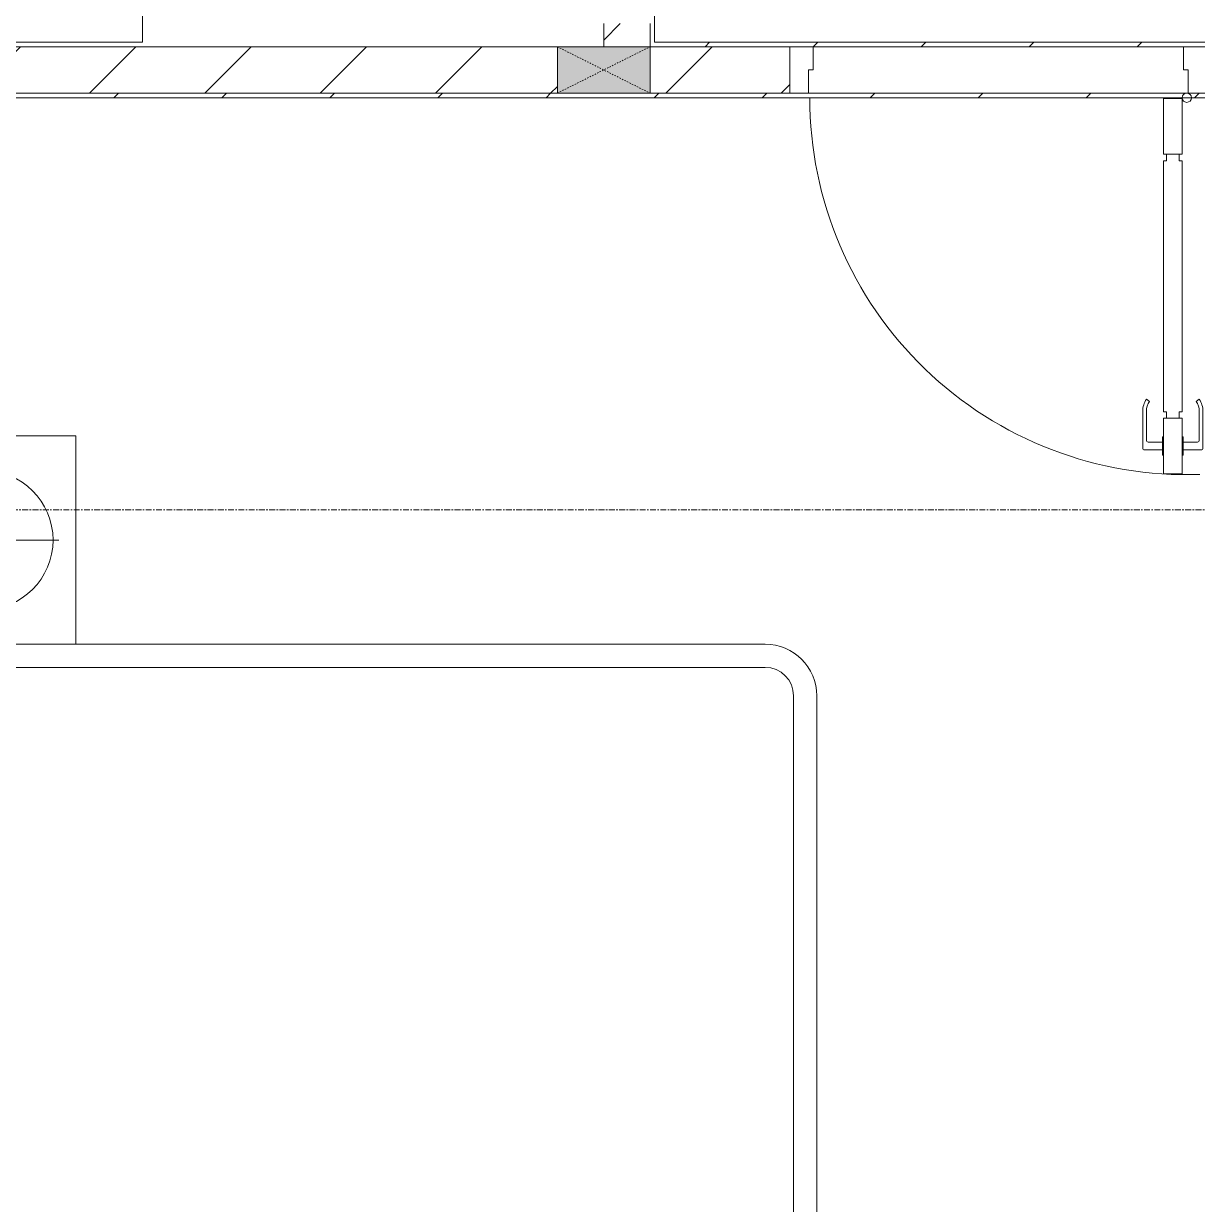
# Model space of a CAD drawing. Header units: millimetres. Extents: x -24439 to 198341, y -52871 to 149926.
# Drawn here: x 61400 to 63935, y 37737 to 40287 of the extents above; entities that cross this region are included whole.
import ezdxf

# ---------------------------------------------------------------- set-up
doc = ezdxf.new("R2010")
doc.units = ezdxf.units.MM
doc.linetypes.add('Dash', pattern=[6, 3, -3])
doc.linetypes.add('Grid Line', pattern=[22.225, 12.7, -3.175, 3.175, -3.175])
for name, color, linetype, lineweight in [('0-1', 7, 'Continuous', 5), ('A-DETL-GENF-1', 9, 'Continuous', 9), ('A-DOOR-1', 9, 'Continuous', 9), ('A-WALL-1', 253, 'Continuous', 18), ('A-WALL-PATT-1', 10, 'Continuous', 9), ('A-WALL-PATT-2', 9, 'Continuous', 9), ('G-IMPT-1', 9, 'Continuous', 9), ('I-FURN-1', 9, 'Continuous', 9), ('I-WALL-1', 253, 'Continuous', 18), ('S-COLS-2', 253, 'Continuous', 18), ('S-COLS-3', 9, 'Continuous', 9), ('S-COLS-HDLN-1', 9, 'Dash', 9), ('S-GRID-1', 1, 'Grid Line', 9)]:
    doc.layers.add(name, color=color, linetype=linetype, lineweight=lineweight)
pattern_1 = [(45, (0, 0), (-116.67262, 116.67262), [])]
pattern_2 = [(45, (0, 0), (-124.4508, 124.4508), [])]

# ---------------------------------------------------------------- blocks, each defined once
blk = doc.blocks.new('DOOR_CW_01 CANH MO-PANEL KINH - DIW_01-900x2200-CỬA GỖ VÂN LAMINATE-553393-TKCS_MB ĐỊNH VỊ CAO ĐỘ THIẾT KẾ')
at = {"layer": 'A-DETL-GENF-1'}
for p, q in [((-397, 872), (-357, 872)), ((-397, 752), (-397, 872)), ((-357, 872), (-357, 752)), ((-442, 737), (-442, 816.5)), ((-399, 820.5), (-438, 820.5)), ((-399, 831.8), (-397, 831.8)), ((-399, 792.2), (-399, 831.8)), ((-397, 792.2), (-397, 831.8)), ((-357, 792.2), (-357, 831.8)), ((-355, 831.8), (-357, 831.8)), ((-355, 792.2), (-355, 831.8)), ((-355, 820.5), (-316, 820.5)), ((-312, 737), (-312, 816.5)), ((-434, 799.5), (-434, 737)), ((-399, 803.5), (-430, 803.5)), ((-397, 792.2), (-399, 792.2)), ((-357, 792.2), (-355, 792.2)), ((-355, 803.5), (-324, 803.5)), ((-320, 799.5), (-320, 737)), ((-357, 752), (-397, 752)), ((-363, 752), (-391, 752)), ((-391, 752), (-391, 738)), ((-363, 738), (-363, 752)), ((-433.9, 711.2), (-427.3, 715.8)), ((-397, 738), (-391, 738)), ((-397, 738), (-397, 196)), ((-357, 738), (-363, 738)), ((-357, 196), (-357, 738)), ((-320.1, 711.2), (-326.7, 715.8)), ((-397, 196), (-391, 196)), ((-357, 182), (-397, 182)), ((-397, 182), (-397, 62)), ((-391, 196), (-391, 182)), ((-391, 182), (-363, 182)), ((-357, 196), (-363, 196)), ((-363, 182), (-363, 196)), ((-357, 62), (-357, 182)), ((-397, 62), (-357, 62))]:
    blk.add_line(p, q, dxfattribs=at)
blk.add_circle((-407, 60), 10, dxfattribs=at)
for centre, radius, start, end in [((-407, 60), 814, 360, 92), ((-438, 816.5), 4, 90, 180), ((-316, 816.5), 4, 0, 90), ((-430, 799.5), 4, 90, 180), ((-324, 799.5), 4, 360, 90), ((-397, 737), 45, 180, 215), ((-397, 737), 37, 180, 215), ((-357, 737), 37, 325, 0), ((-357, 737), 45, 325, 0)]:
    blk.add_arc(centre, radius, start, end, dxfattribs=at)
at = {"layer": 'A-DOOR-1'}
for p, q in [((-410, 50), (-450, 50)), ((-450, 50), (-450, -50)), ((-410, 0), (-410, 50)), ((-407, 50), (-382, 50)), ((450, 50), (410, 50)), ((410, 50), (410, 0)), ((450, -50), (450, 50)), ((-400, 0), (-410, 0)), ((-400, -50), (-400, 0)), ((410, 0), (400, 0)), ((400, 0), (400, -50)), ((-450, -50), (-400, -50)), ((400, -50), (450, -50))]:
    blk.add_line(p, q, dxfattribs=at)
blk = doc.blocks.new('GIUONG NGU-2TAB-1600x2000 - GIUONG NGU-2TAB-1600x2000-V16-TKCS_MB ĐỊNH VỊ CAO ĐỘ THIẾT KẾ')
at = {"layer": 'I-FURN-1'}
for p, q in [((569.6, 2050), (1997.1, 2050)), ((1997.1, 2050), (569.6, 2050)), ((1997.1, 2000), (569.6, 2000)), ((458.5, 50), (458.5, 1938.9)), ((458.5, 1938.9), (458.5, 50)), ((508.5, 1938.9), (508.5, 100)), ((2058.2, 100), (2058.2, 1938.9)), ((2108.2, 1938.9), (2108.2, 50)), ((2108.2, 50), (2108.2, 1938.9)), ((8.5, 100), (8.5, 450.3)), ((8.5, 450.3), (458.5, 450.3)), ((8.5, 450.3), (458.5, 450.3)), ((8.5, 100), (8.5, 450.3)), ((458.5, 450.3), (458.5, 50)), ((458.5, 450.3), (458.5, 50)), ((2108.2, 50), (2108.2, 450.3)), ((2108.2, 450.3), (2558.2, 450.3)), ((2108.2, 450.3), (2108.2, 50)), ((2558.2, 450.3), (2108.2, 450.3)), ((2558.2, 450.3), (2558.2, 50)), ((2558.2, 50), (2558.2, 450.3)), ((233.5, 86.8), (233.5, 413.5)), ((2333.2, 86.8), (2333.2, 413.5)), ((120.2, 250.2), (346.8, 250.2)), ((2446.5, 250.2), (2219.8, 250.2)), ((508.5, 100), (2058.2, 100)), ((458.5, 50), (178.3, 50)), ((178.3, 50), (458.5, 50)), ((458.5, 50), (178.3, 50)), ((2108.2, 50), (458.5, 50)), ((458.5, 50), (458.5, 0)), ((458.5, 0), (458.5, 50)), ((458.5, 50), (2108.2, 50)), ((458.5, 50), (2108.2, 50)), ((2558.2, 50), (2108.2, 50)), ((2108.2, 50), (2558.2, 50)), ((2108.2, 0), (2108.2, 50)), ((2108.2, 50), (2108.2, 0)), ((2108.2, 50), (2558.2, 50)), ((2558.2, 50), (2558.2, 0))]:
    blk.add_line(p, q, dxfattribs=at)
for centre in [(233.5, 250.2), (2333.2, 250.2)]:
    blk.add_circle(centre, 150.7, dxfattribs=at)
for centre, radius, start, end in [((569.6, 1938.9), 111.1, 90, 180), ((569.6, 1938.9), 111.1, 90, 180), ((1997.1, 1938.9), 111.1, 0, 90), ((1997.1, 1938.9), 111.1, 360, 90), ((569.6, 1938.9), 61.1, 90, 180), ((1997.1, 1938.9), 61.1, 360, 90)]:
    blk.add_arc(centre, radius, start, end, dxfattribs=at)
blk = doc.blocks.new('MAY GIAT - MAY GIAT_dwg-V139-TKCS_MB ĐỊNH VỊ CAO ĐỘ THIẾT KẾ')
at = {"layer": 'G-IMPT-1'}
blk.add_line((315, 596.6), (5, 596.6), dxfattribs=at)
at = {"layer": 'G-IMPT-1', "flags": 128}
blk.add_lwpolyline([(5, 596.6), (5, 2.3), (605, 2.3), (605, 506.6)], dxfattribs=at)
blk = doc.blocks.new('MAY GIAT - MAY GIAT-V140-TKCS_MB ĐỊNH VỊ CAO ĐỘ THIẾT KẾ')
at = {"layer": 'I-FURN-1'}
for p, q in [((5, -2.3), (605, -2.3)), ((5, -596.6), (5, -2.3)), ((605, -2.3), (605, -506.6)), ((315, -596.6), (5, -596.6))]:
    blk.add_line(p, q, dxfattribs=at)
at = {"extrusion": (0, 0, -1), "zscale": -1, "rotation": 180}
blk.add_blockref('MAY GIAT - MAY GIAT_dwg-V139-TKCS_MB ĐỊNH VỊ CAO ĐỘ THIẾT KẾ', (0, 0), dxfattribs=at)
blk = doc.blocks.new('G1_SOF - BO TRU - 100x200-V62-TKCS_MB ĐỊNH VỊ CAO ĐỘ THIẾT KẾ')
at = {"layer": 'S-COLS-3'}
blk.add_hatch(color=256, dxfattribs=at).paths.add_polyline_path([(-50, -100), (50, -100), (50, 100), (-50, 100)])
at = {"layer": 'S-COLS-2'}
for p, q in [((-50, 100), (50, 100)), ((-50, -100), (-50, 100)), ((50, 100), (50, -100)), ((50, -100), (-50, -100))]:
    blk.add_line(p, q, dxfattribs=at)
at = {"layer": 'S-COLS-HDLN-1'}
for p, q in [((50, -100), (-50, 100)), ((-50, -100), (50, 100))]:
    blk.add_line(p, q, dxfattribs=at)
blk = doc.blocks.new('NCV_TKTC_TANG 1_rvt-1-TKCS_MB ĐỊNH VỊ CAO ĐỘ THIẾT KẾ')
at = {"layer": 'A-WALL-PATT-1'}
h = blk.add_hatch(dxfattribs=at)
h.set_pattern_fill('FP_2', color=256, style=0, pattern_type=2)
h.set_pattern_definition(pattern_2)
h.paths.add_polyline_path([(62702.6, 40236.9), (62752.6, 40236.9), (62752.6, 40286.9), (62652.6, 40286.9), (62652.6, 40236.9)])
h.paths.add_polyline_path([(62702.6, 41186.9), (62752.6, 41186.9), (62752.6, 41236.9), (62652.6, 41236.9), (62652.6, 41186.9)])
h = blk.add_hatch(dxfattribs=at)
h.set_pattern_fill('FP_2', color=256, style=0, pattern_type=2)
h.set_pattern_definition(pattern_2)
h.paths.add_polyline_path([(61052.6, 40136.9), (62552.6, 40136.9), (62552.6, 40236.9), (61052.6, 40236.9)])
h.paths.add_polyline_path([(62752.6, 40136.9), (63054.6, 40136.9), (63054.6, 40236.9), (62752.6, 40236.9), (62752.6, 40186.9)])
h.paths.add_polyline_path([(65852.6, 40136.9), (65852.6, 40236.9), (65054.2, 40236.9), (65054.2, 40136.9)])
h.paths.add_polyline_path([(64254.2, 40136.9), (64254.2, 40236.9), (63954.6, 40236.9), (63954.6, 40136.9), (64152.6, 40136.9)])
at = {"layer": 'A-WALL-PATT-2'}
h = blk.add_hatch(dxfattribs=at)
h.set_pattern_fill('FP_3', color=256, style=0, pattern_type=2)
h.set_pattern_definition(pattern_1)
h.paths.add_polyline_path([(62752.6, 40246.9), (62762.6, 40246.9), (62762.6, 41226.9), (62752.6, 41226.9), (62752.6, 40286.9)])
h = blk.add_hatch(dxfattribs=at)
h.set_pattern_fill('FP_3', color=256, style=0, pattern_type=2)
h.set_pattern_definition(pattern_1)
h.paths.add_polyline_path([(63054.6, 40236.9), (66052.6, 40236.9), (66052.6, 40246.9), (62752.6, 40246.9), (62752.6, 40236.9)])
h = blk.add_hatch(dxfattribs=at)
h.set_pattern_fill('FP_3', color=256, style=0, pattern_type=2)
h.set_pattern_definition(pattern_1)
h.paths.add_polyline_path([(63954.6, 40126.9), (64042.6, 40126.9), (64042.6, 40136.9), (61152.6, 40136.9), (61152.6, 40126.9), (63914.6, 40126.9)])
at = {"layer": 'A-WALL-1'}
for p, q in [((62652.6, 40286.9), (62652.6, 40236.9)), ((62752.6, 40236.9), (62752.6, 40286.9)), ((62552.6, 40236.9), (61052.6, 40236.9)), ((63054.6, 40236.9), (62752.6, 40236.9)), ((61052.6, 40136.9), (62552.6, 40136.9)), ((62752.6, 40136.9), (63054.6, 40136.9))]:
    blk.add_line(p, q, dxfattribs=at)
at = {"layer": 'I-WALL-1'}
for p, q in [((62762.6, 40246.9), (62762.6, 41226.9)), ((62752.6, 40286.9), (62752.6, 40246.9)), ((62752.6, 40246.9), (62752.6, 40236.9)), ((62752.6, 40236.9), (63054.6, 40236.9)), ((66052.6, 40246.9), (62762.6, 40246.9)), ((63104.6, 40236.9), (63904.6, 40236.9)), ((62552.6, 40136.9), (61152.6, 40136.9)), ((63054.6, 40136.9), (62752.6, 40136.9)), ((63914.6, 40136.9), (63094.6, 40136.9)), ((61162.6, 40126.9), (64042.6, 40126.9))]:
    blk.add_line(p, q, dxfattribs=at)
at = {"layer": 'A-DOOR-1', "rotation": 180}
blk.add_blockref('DOOR_CW_01 CANH MO-PANEL KINH - DIW_01-900x2200-CỬA GỖ VÂN LAMINATE-553393-TKCS_MB ĐỊNH VỊ CAO ĐỘ THIẾT KẾ', (63504.6, 40186.9), dxfattribs=at)
at = {"layer": 'I-FURN-1'}
for name, p, rotation in [('MAY GIAT - MAY GIAT-V140-TKCS_MB ĐỊNH VỊ CAO ĐỘ THIẾT KẾ', (61659.2, 40851.9), 270.0000000000002), ('GIUONG NGU-2TAB-1600x2000 - GIUONG NGU-2TAB-1600x2000-V16-TKCS_MB ĐỊNH VỊ CAO ĐỘ THIẾT KẾ', (61062.6, 39405.2), 269.9999999999995)]:
    blk.add_blockref(name, p, dxfattribs=dict(at, rotation=rotation))
at = {"layer": 'S-COLS-3', "rotation": 270.0000000000007}
blk.add_blockref('G1_SOF - BO TRU - 100x200-V62-TKCS_MB ĐỊNH VỊ CAO ĐỘ THIẾT KẾ', (62652.6, 40186.9), dxfattribs=at)

msp = doc.modelspace()

# ---------------------------------------------------------------- linework, layer by layer
at = {"layer": 'S-GRID-1'}
msp.add_line((131551.8, 39236.9), (29351.8, 39236.9), dxfattribs=at)

# ---------------------------------------------------------------- block references
at = {"layer": '0-1'}
msp.add_blockref('NCV_TKTC_TANG 1_rvt-1-TKCS_MB ĐỊNH VỊ CAO ĐỘ THIẾT KẾ', (0, 0), dxfattribs=at)

doc.saveas('drawing.dxf')
